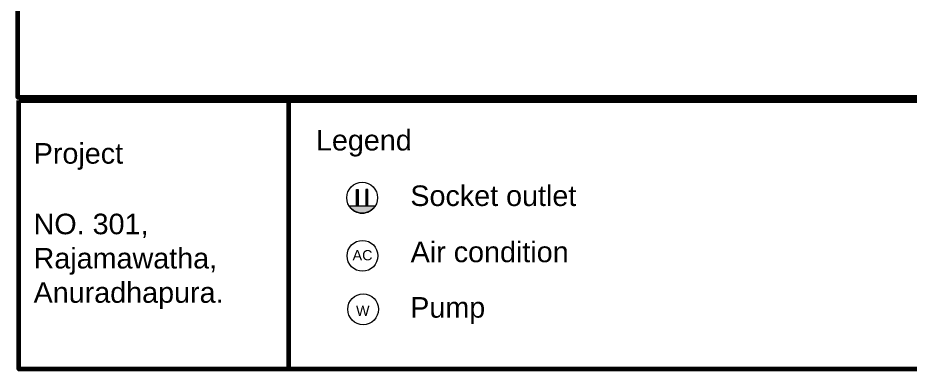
# Model space of a CAD drawing. Header units: millimetres. Extents: x -19198 to 7978, y -27973 to -7828.
# Drawn here: x -19198 to -1832, y -27973 to -21134 of the extents above; entities that cross this region are included whole.
import ezdxf

# ---------------------------------------------------------------- set-up
doc = ezdxf.new("R2010")
doc.units = ezdxf.units.MM
doc.layers.add('power', color=7, linetype='Continuous', lineweight=9)
doc.styles.add('Arial', font='arial.ttf', dxfattribs={"height": 450})

msp = doc.modelspace()

# ---------------------------------------------------------------- hatches: boundary and pattern name
at = {"layer": 'power'}
h = msp.add_hatch(dxfattribs=at)
h.set_pattern_fill('ANGLE', color=256)
h.set_pattern_definition([(0, (17262.4236, -2617.832), (0, 6.985), [5.08, -1.905]), (90, (17262.4236, -2617.832), (-6.985, 4e-16), [5.08, -1.905])])
h.paths.add_polyline_path([(-12608.7, -24473.6), (-12572.7, -24473.6), (-12572.7, -24795.1), (-12608.7, -24795.1)])
h.paths.add_polyline_path([(-12386.3, -24473.6), (-12422.3, -24473.6), (-12422.3, -24795.1), (-12386.3, -24795.1)])
h = msp.add_hatch(dxfattribs=at)
h.set_pattern_fill('ANGLE', color=256)
h.set_pattern_definition([(0, (3172.1585, 2460.9546), (0, 6.985), [5.08, -1.905]), (90, (3172.1585, 2460.9546), (-6.985, 4e-16), [5.08, -1.905])])
edge = h.paths.add_edge_path()
edge.add_line((-12751.8, -24794.7), (-12243.2, -24794.7))
edge.add_arc((-12497.5, -24635.7), 300, 212.02385, 327.97615, ccw=False)

# ---------------------------------------------------------------- linework, layer by layer
at = {"layer": 'power', "lineweight": 60}
msp.add_line((-13930, -22686.2), (-13930, -27973), dxfattribs=at)
at = {"layer": 'power'}
msp.add_line((-12751.8, -24794.7), (-12243.2, -24794.7), dxfattribs=at)
at = {"layer": 'power', "lineweight": 60}
for points in [[(-19197.7, -7827.7), (7949, -7827.7), (7949, -22686.2), (-19197.7, -22686.2)], [(-19179.8, -22745), (7978, -22745), (7978, -27973), (-19179.8, -27973)]]:
    msp.add_lwpolyline(points, close=True, dxfattribs=at)
at = {"layer": 'power'}
for points in [[(-12608.7, -24473.6), (-12572.7, -24473.6), (-12572.7, -24795.1), (-12608.7, -24795.1)], [(-12386.3, -24473.6), (-12422.3, -24473.6), (-12422.3, -24795.1), (-12386.3, -24795.1)]]:
    msp.add_lwpolyline(points, close=True, dxfattribs=at)
for centre in [(-12497.5, -24635.7), (-12491.2, -25767.2), (-12478.3, -26807)]:
    msp.add_circle(centre, 300, dxfattribs=at)
msp.add_arc((-12497.5, -24635.7), 300, 212.02385, 327.97615, dxfattribs=at)

# ---------------------------------------------------------------- texts
at = {"layer": 'power', "attachment_point": 1, "style": 'Arial'}
for s, width, insert, char_height in [('Legend{\\fTimes New Roman|b0|i0|c0|p18;\\C250;\\c2039583; }', 5701.069, (-13396.4, -23315.6), 400), ('Project', 5701.069, (-18888.6, -23572.5), 400), ('Socket outlet{\\fTimes New Roman|b0|i0|c0|p18;\\C250;\\c2039583; }', 5701.069, (-11558.9, -24396.8), 400), ('NO. 301,^JRajamawatha,^JAnuradhapura.', 5701.069, (-18891.3, -24946.6), 400), ('Air condition{\\fTimes New Roman|b0|i0|c0|p18;\\C250;\\c2039583; }', 5701.069, (-11553.1, -25490.6), 400), ('AC', 765.232, (-12684.1, -25654.7), 200), ('W', 765.232, (-12616.2, -26735.3), 200), ('Pump', 5701.069, (-11561.3, -26570.7), 400)]:
    msp.add_mtext_dynamic_manual_height_columns(s, width=width, gutter_width=1, heights=[0], dxfattribs=dict(at, insert=insert, char_height=char_height))

doc.saveas('drawing.dxf')
